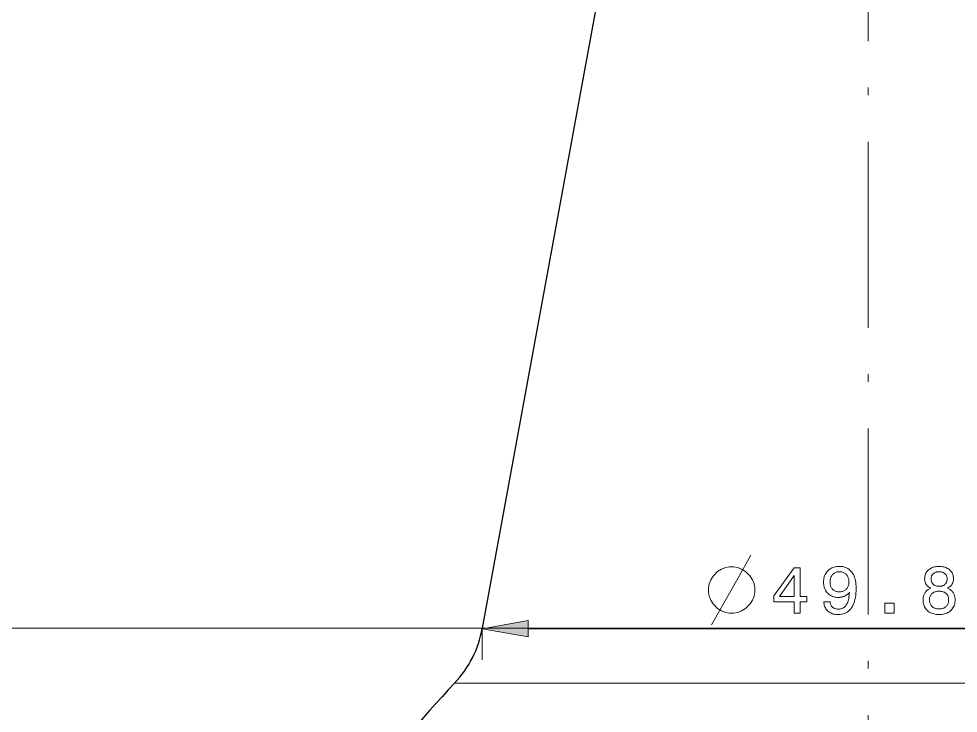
# Model space of a CAD drawing. Extents: x 0 to 297, y 0 to 532.
# Drawn here: x 60 to 120.7, y 297.3 to 342.1 of the extents above; entities that cross this region are included whole.
import ezdxf

# ---------------------------------------------------------------- set-up
doc = ezdxf.new("R2010")
doc.units = 0
doc.linetypes.add('DASHDOT', pattern=[18.5, 12, -3, 0.5, -3])

msp = doc.modelspace()

# ---------------------------------------------------------------- linework, layer by layer
at = {"color": 7, "linetype": 'DASHDOT', "lineweight": 13}
msp.add_line((114.834, 371.208), (114.834, 122.985), dxfattribs=at)
at = {"color": 7, "lineweight": 30}
msp.add_line((101.984, 368.708), (89.934, 302.808), dxfattribs=at)
at = {"color": 7, "lineweight": 13}
for p, q in [((89.934, 302.808), (35.491, 302.808)), ((92.889, 302.782), (136.78, 302.782)), ((139.734, 302.808), (102.896, 302.808)), ((141.521, 299.271), (102.04, 299.271))]:
    msp.add_line(p, q, dxfattribs=at)
at = {"color": 7, "lineweight": 13, "ltscale": 0.050654}
msp.add_line((89.934, 302.808), (89.934, 300.782), dxfattribs=at)
at = {"color": 7, "lineweight": 13, "ltscale": 0.324058}
msp.add_line((102.896, 302.808), (89.934, 302.808), dxfattribs=at)
at = {"color": 7, "lineweight": 13, "ltscale": 0.347315}
msp.add_line((102.04, 299.271), (88.147, 299.271), dxfattribs=at)
at = {"color": 7, "lineweight": 13}
msp.add_lwpolyline([(104.724, 303.032), (106.424, 306.032), (107.274, 307.532)], dxfattribs=at)
for points in [[(106.174, 306.782), (105.874, 306.782), (105.624, 306.732), (105.374, 306.632), (105.124, 306.482), (104.824, 306.182), (104.674, 305.932), (104.574, 305.682), (104.524, 305.432), (104.524, 305.132), (104.574, 304.882), (104.674, 304.632), (104.824, 304.382), (105.124, 304.082), (105.374, 303.932), (105.624, 303.832), (105.874, 303.782), (106.174, 303.782), (106.424, 303.832), (106.674, 303.932), (106.924, 304.082), (107.224, 304.382), (107.374, 304.632), (107.474, 304.882), (107.524, 305.132), (107.524, 305.432), (107.474, 305.682), (107.374, 305.932), (107.224, 306.182), (106.924, 306.482), (106.674, 306.632), (106.424, 306.732)], [(110.061, 303.782), (110.061, 304.524), (108.743, 304.524), (108.743, 304.903), (110.056, 306.714), (110.449, 306.714), (110.449, 304.869), (110.877, 304.869), (110.877, 304.524), (110.449, 304.524), (110.449, 303.782)], [(111.985, 304.524), (112.382, 304.524), (112.385, 304.479), (112.391, 304.437), (112.4, 304.397), (112.411, 304.359), (112.425, 304.323), (112.442, 304.289), (112.461, 304.256), (112.483, 304.226), (112.508, 304.198), (112.535, 304.172), (112.564, 304.148), (112.596, 304.126), (112.629, 304.107), (112.665, 304.091), (112.703, 304.077), (112.742, 304.065), (112.784, 304.056), (112.828, 304.05), (112.874, 304.046), (112.922, 304.045), (112.986, 304.048), (113.047, 304.056), (113.105, 304.069), (113.16, 304.088), (113.212, 304.112), (113.261, 304.142), (113.307, 304.177), (113.349, 304.217), (113.389, 304.263), (113.425, 304.314), (113.459, 304.37), (113.49, 304.433), (113.517, 304.5), (113.542, 304.574), (113.564, 304.653), (113.583, 304.738), (113.599, 304.828), (113.612, 304.924), (113.623, 305.026), (113.63, 305.133), (113.604, 305.101), (113.577, 305.07), (113.549, 305.041), (113.52, 305.014), (113.49, 304.988), (113.458, 304.964), (113.426, 304.942), (113.392, 304.921), (113.358, 304.902), (113.322, 304.884), (113.285, 304.868), (113.248, 304.854), (113.21, 304.841), (113.17, 304.83), (113.13, 304.821), (113.089, 304.813), (113.048, 304.807), (113.005, 304.803), (112.962, 304.801), (112.917, 304.8), (112.834, 304.803), (112.753, 304.811), (112.676, 304.824), (112.602, 304.843), (112.532, 304.868), (112.464, 304.898), (112.4, 304.934), (112.338, 304.975), (112.281, 305.021), (112.226, 305.073), (112.175, 305.129), (112.13, 305.189), (112.09, 305.252), (112.056, 305.319), (112.027, 305.389), (112.003, 305.463), (111.984, 305.54), (111.971, 305.621), (111.963, 305.705), (111.96, 305.793), (111.963, 305.881), (111.971, 305.966), (111.986, 306.047), (112.005, 306.125), (112.031, 306.199), (112.062, 306.271), (112.098, 306.338), (112.14, 306.403), (112.188, 306.464), (112.242, 306.521), (112.3, 306.574), (112.361, 306.622), (112.426, 306.664), (112.495, 306.7), (112.567, 306.731), (112.642, 306.756), (112.721, 306.775), (112.803, 306.789), (112.889, 306.798), (112.978, 306.801), (113.081, 306.797), (113.179, 306.786), (113.271, 306.768), (113.359, 306.742), (113.442, 306.709), (113.52, 306.669), (113.593, 306.622), (113.661, 306.567), (113.724, 306.505), (113.783, 306.436), (113.836, 306.36), (113.883, 306.277), (113.925, 306.188), (113.962, 306.092), (113.992, 305.99), (114.017, 305.882), (114.037, 305.767), (114.051, 305.646), (114.059, 305.518), (114.062, 305.384), (114.059, 305.225), (114.05, 305.074), (114.035, 304.93), (114.015, 304.794), (113.988, 304.665), (113.955, 304.544), (113.916, 304.43), (113.872, 304.324), (113.821, 304.225), (113.765, 304.134), (113.703, 304.05), (113.636, 303.976), (113.564, 303.91), (113.487, 303.853), (113.404, 303.805), (113.317, 303.765), (113.225, 303.735), (113.127, 303.713), (113.025, 303.699), (112.917, 303.695), (112.834, 303.697), (112.754, 303.704), (112.677, 303.715), (112.604, 303.731), (112.535, 303.751), (112.469, 303.776), (112.406, 303.806), (112.347, 303.839), (112.291, 303.878), (112.238, 303.921), (112.19, 303.967), (112.147, 304.017), (112.109, 304.07), (112.077, 304.125), (112.049, 304.184), (112.026, 304.246), (112.008, 304.311), (111.996, 304.379), (111.988, 304.45)], [(112.378, 305.797), (112.379, 305.74), (112.384, 305.685), (112.392, 305.633), (112.403, 305.583), (112.418, 305.535), (112.436, 305.49), (112.457, 305.447), (112.481, 305.406), (112.508, 305.368), (112.539, 305.332), (112.572, 305.299), (112.608, 305.27), (112.645, 305.243), (112.685, 305.221), (112.726, 305.202), (112.77, 305.186), (112.816, 305.174), (112.864, 305.165), (112.914, 305.16), (112.966, 305.158), (113.024, 305.16), (113.079, 305.165), (113.131, 305.174), (113.182, 305.186), (113.229, 305.201), (113.274, 305.22), (113.317, 305.242), (113.356, 305.268), (113.394, 305.297), (113.429, 305.33), (113.46, 305.366), (113.489, 305.404), (113.514, 305.445), (113.536, 305.488), (113.554, 305.534), (113.569, 305.582), (113.581, 305.633), (113.589, 305.687), (113.594, 305.743), (113.596, 305.801), (113.594, 305.86), (113.589, 305.917), (113.581, 305.971), (113.569, 306.023), (113.554, 306.072), (113.536, 306.119), (113.514, 306.163), (113.489, 306.205), (113.46, 306.244), (113.429, 306.281), (113.394, 306.315), (113.357, 306.345), (113.318, 306.372), (113.276, 306.395), (113.232, 306.414), (113.186, 306.43), (113.138, 306.443), (113.087, 306.452), (113.034, 306.457), (112.978, 306.459), (112.926, 306.457), (112.875, 306.452), (112.826, 306.443), (112.779, 306.43), (112.735, 306.413), (112.692, 306.393), (112.652, 306.37), (112.613, 306.342), (112.577, 306.311), (112.543, 306.277), (112.512, 306.239), (112.484, 306.199), (112.459, 306.157), (112.437, 306.112), (112.419, 306.066), (112.404, 306.016), (112.393, 305.965), (112.384, 305.911), (112.379, 305.855)], [(118.881, 305.396), (118.843, 305.415), (118.806, 305.435), (118.771, 305.457), (118.739, 305.479), (118.708, 305.503), (118.679, 305.529), (118.653, 305.555), (118.628, 305.583), (118.605, 305.613), (118.584, 305.643), (118.565, 305.675), (118.549, 305.708), (118.534, 305.743), (118.521, 305.779), (118.51, 305.817), (118.501, 305.856), (118.494, 305.897), (118.489, 305.939), (118.486, 305.982), (118.485, 306.027), (118.488, 306.094), (118.495, 306.159), (118.508, 306.221), (118.526, 306.281), (118.55, 306.338), (118.578, 306.393), (118.612, 306.445), (118.65, 306.494), (118.694, 306.541), (118.743, 306.585), (118.797, 306.626), (118.853, 306.663), (118.912, 306.695), (118.975, 306.723), (119.041, 306.747), (119.11, 306.766), (119.182, 306.781), (119.257, 306.792), (119.335, 306.798), (119.417, 306.801), (119.499, 306.798), (119.577, 306.792), (119.653, 306.781), (119.725, 306.766), (119.794, 306.747), (119.86, 306.723), (119.922, 306.695), (119.982, 306.663), (120.038, 306.626), (120.091, 306.585), (120.139, 306.541), (120.183, 306.494), (120.221, 306.445), (120.254, 306.393), (120.283, 306.338), (120.306, 306.281), (120.324, 306.221), (120.336, 306.159), (120.344, 306.094), (120.347, 306.027), (120.346, 305.982), (120.343, 305.938), (120.338, 305.896), (120.331, 305.855), (120.322, 305.815), (120.312, 305.778), (120.299, 305.741), (120.285, 305.706), (120.268, 305.673), (120.25, 305.641), (120.229, 305.61), (120.207, 305.581), (120.182, 305.553), (120.156, 305.527), (120.127, 305.502), (120.096, 305.478), (120.063, 305.456), (120.028, 305.435), (119.991, 305.415), (119.952, 305.396), (120.001, 305.377), (120.046, 305.355), (120.09, 305.332), (120.13, 305.306), (120.169, 305.279), (120.205, 305.249), (120.238, 305.218), (120.27, 305.185), (120.298, 305.149), (120.325, 305.112), (120.348, 305.073), (120.37, 305.032), (120.389, 304.989), (120.405, 304.945), (120.419, 304.898), (120.43, 304.85), (120.439, 304.801), (120.445, 304.75), (120.449, 304.696), (120.45, 304.642), (120.447, 304.557), (120.439, 304.476), (120.425, 304.398), (120.405, 304.324), (120.38, 304.253), (120.349, 304.186), (120.313, 304.122), (120.271, 304.062), (120.224, 304.005), (120.171, 303.952), (120.113, 303.903), (120.051, 303.86), (119.985, 303.821), (119.916, 303.788), (119.843, 303.759), (119.765, 303.736), (119.684, 303.718), (119.599, 303.705), (119.51, 303.698), (119.417, 303.695), (119.324, 303.698), (119.235, 303.705), (119.15, 303.718), (119.069, 303.736), (118.992, 303.759), (118.918, 303.788), (118.849, 303.821), (118.783, 303.86), (118.722, 303.903), (118.664, 303.952), (118.611, 304.005), (118.564, 304.062), (118.522, 304.122), (118.486, 304.186), (118.456, 304.253), (118.431, 304.324), (118.411, 304.398), (118.397, 304.476), (118.389, 304.557), (118.386, 304.642), (118.387, 304.696), (118.391, 304.75), (118.397, 304.801), (118.406, 304.85), (118.417, 304.898), (118.431, 304.945), (118.448, 304.989), (118.466, 305.032), (118.488, 305.073), (118.511, 305.112), (118.538, 305.149), (118.566, 305.185), (118.597, 305.218), (118.631, 305.249), (118.667, 305.279), (118.705, 305.306), (118.745, 305.332), (118.788, 305.355), (118.834, 305.377)], [(118.896, 305.993), (118.898, 305.951), (118.902, 305.91), (118.909, 305.872), (118.919, 305.835), (118.932, 305.799), (118.947, 305.765), (118.966, 305.733), (118.987, 305.703), (119.011, 305.674), (119.039, 305.647), (119.068, 305.622), (119.099, 305.6), (119.132, 305.581), (119.167, 305.564), (119.204, 305.549), (119.243, 305.538), (119.284, 305.528), (119.326, 305.522), (119.371, 305.518), (119.417, 305.517), (119.464, 305.518), (119.508, 305.522), (119.551, 305.528), (119.592, 305.538), (119.631, 305.549), (119.668, 305.564), (119.703, 305.581), (119.737, 305.6), (119.768, 305.622), (119.797, 305.647), (119.825, 305.674), (119.849, 305.703), (119.87, 305.733), (119.889, 305.765), (119.904, 305.799), (119.917, 305.835), (119.927, 305.872), (119.934, 305.91), (119.938, 305.951), (119.94, 305.993), (119.938, 306.035), (119.934, 306.075), (119.927, 306.114), (119.918, 306.15), (119.905, 306.185), (119.89, 306.218), (119.872, 306.249), (119.851, 306.278), (119.827, 306.306), (119.801, 306.331), (119.772, 306.355), (119.741, 306.376), (119.708, 306.394), (119.672, 306.41), (119.635, 306.424), (119.596, 306.435), (119.554, 306.444), (119.511, 306.45), (119.465, 306.454), (119.417, 306.455), (119.369, 306.454), (119.324, 306.45), (119.281, 306.444), (119.24, 306.435), (119.2, 306.424), (119.163, 306.41), (119.128, 306.394), (119.095, 306.376), (119.064, 306.355), (119.035, 306.331), (119.009, 306.306), (118.985, 306.278), (118.964, 306.249), (118.946, 306.218), (118.931, 306.185), (118.918, 306.15), (118.909, 306.114), (118.902, 306.075), (118.898, 306.035)], [(109.106, 304.869), (110.061, 304.869), (110.061, 306.212)], [(118.801, 304.65), (118.803, 304.596), (118.808, 304.545), (118.816, 304.496), (118.828, 304.449), (118.843, 304.405), (118.861, 304.363), (118.882, 304.323), (118.907, 304.285), (118.935, 304.25), (118.967, 304.217), (119.001, 304.187), (119.038, 304.16), (119.077, 304.136), (119.118, 304.115), (119.162, 304.098), (119.208, 304.083), (119.257, 304.072), (119.308, 304.064), (119.361, 304.059), (119.417, 304.058), (119.473, 304.059), (119.527, 304.064), (119.578, 304.072), (119.627, 304.083), (119.673, 304.098), (119.717, 304.115), (119.759, 304.136), (119.798, 304.16), (119.835, 304.187), (119.869, 304.217), (119.901, 304.25), (119.929, 304.285), (119.954, 304.323), (119.975, 304.363), (119.993, 304.405), (120.008, 304.449), (120.02, 304.496), (120.028, 304.545), (120.033, 304.596), (120.035, 304.65), (120.033, 304.7), (120.028, 304.748), (120.02, 304.794), (120.008, 304.837), (119.994, 304.879), (119.975, 304.918), (119.954, 304.955), (119.929, 304.99), (119.901, 305.023), (119.87, 305.054), (119.836, 305.082), (119.799, 305.107), (119.76, 305.13), (119.719, 305.149), (119.675, 305.165), (119.628, 305.179), (119.579, 305.189), (119.528, 305.197), (119.473, 305.201), (119.417, 305.202), (119.361, 305.201), (119.307, 305.197), (119.256, 305.189), (119.207, 305.179), (119.161, 305.165), (119.117, 305.149), (119.075, 305.13), (119.036, 305.107), (119, 305.082), (118.966, 305.054), (118.935, 305.023), (118.907, 304.99), (118.882, 304.955), (118.861, 304.918), (118.842, 304.879), (118.828, 304.837), (118.816, 304.794), (118.808, 304.748), (118.803, 304.7)], [(115.922, 303.782), (115.922, 304.425), (116.518, 304.425), (116.518, 303.782)], [(92.889, 303.302), (89.934, 302.782), (92.889, 302.261)]]:
    msp.add_lwpolyline(points, close=True, dxfattribs=at)
at = {"color": 7, "lineweight": 30}
for centre, radius, start, end in [((83.048, 304.067), 7, 316.7526, 349.63769), ((139.135, 251.31), 70, 136.7525, 144.59684)]:
    msp.add_arc(centre, radius, start, end, dxfattribs=at)
at = {"color": 7, "lineweight": 13}
msp.add_solid([(92.889, 303.302), (89.934, 302.782), (92.889, 303.302), (92.889, 302.261)], dxfattribs=at)

doc.saveas('drawing.dxf')
